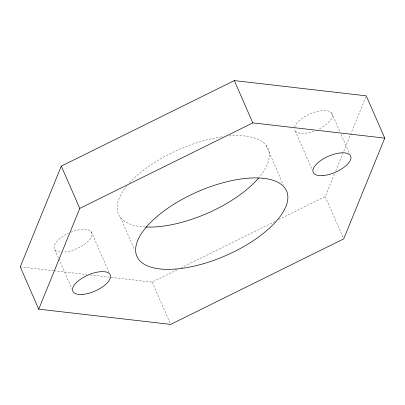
<?xml version="1.0" encoding="UTF-8"?>
<svg xmlns="http://www.w3.org/2000/svg" width="405" height="405" viewBox="0 0 405 405"><rect width="100%" height="100%" fill="white"/><g stroke="black" fill="none" stroke-linecap="round" stroke-linejoin="round"><path stroke-width="0.3" stroke-dasharray="2.02 1.52" d="M278.711 219.591L325.225 196.602L334.773 173.173M335.725 170.829L366.039 96.43M90.001 274.929L152.209 282.118L177.172 269.781M181.141 267.816L274.737 221.555M20.25 266.87L53.556 270.717M54.184 270.793L86.857 274.565M331.675 112.949L340.023 132.06M341.035 134.379L349.135 152.913M325.225 196.602L343.192 237.73M295.25 130.952L312.457 170.338M266.11 145.355L283.318 184.741M152.209 282.118L170.176 323.241M120.417 217.363L134.587 249.799M91.277 231.766L108.991 272.312M54.852 249.769L58.649 258.456M58.902 259.038L71.806 288.578M294.577 127.302A20.417 8.723 -23.6 0 1 313.541 112.565A20.417 8.723 -23.6 0 1 332.363 114.342A20.417 8.723 -23.6 0 1 317.925 129.509M314.083 131.088A20.417 8.723 -23.6 0 1 294.44 128.82M70.789 232.257A20.417 8.723 -23.6 0 1 91.626 236.429A20.417 8.723 -23.6 0 1 62.866 252.188M60.056 252.087A20.417 8.723 -23.6 0 1 54.665 244.726A20.417 8.723 -23.6 0 1 68.602 233.209M229.149 135.958A81.663 34.901 -23.6 0 1 259.337 177.152M145.253 226.977A81.663 34.901 -23.6 0 1 126.826 186.006M129.499 182.908A81.663 34.901 -23.6 0 1 223.175 136.612"/><path stroke-width="0.61" d="M61.302 166.111L20.25 266.87L38.723 309.157L170.682 324.4L343.698 238.889L384.75 138.13L366.277 95.843L234.318 80.6L61.302 166.111L79.775 208.398L38.723 309.157M79.775 208.398L252.791 122.882L384.75 138.13M234.318 80.6L252.791 122.882M258.592 178.033A81.663 34.901 -23.6 0 1 145.851 227.008M322.962 175.583A20.417 8.723 -23.6 0 0 350.958 157.363A20.417 8.723 -23.6 0 0 321.884 159.752A20.417 8.723 -23.6 0 0 322.962 175.583M82.569 294.4A20.417 8.723 -23.6 0 0 110.56 276.18A20.417 8.723 -23.6 0 0 81.486 278.569A20.417 8.723 -23.6 0 0 82.569 294.4M175.851 269.042A81.663 34.901 -23.6 0 0 287.823 196.162A81.663 34.901 -23.6 0 0 171.538 205.725A81.663 34.901 -23.6 0 0 175.851 269.042"/></g></svg>
